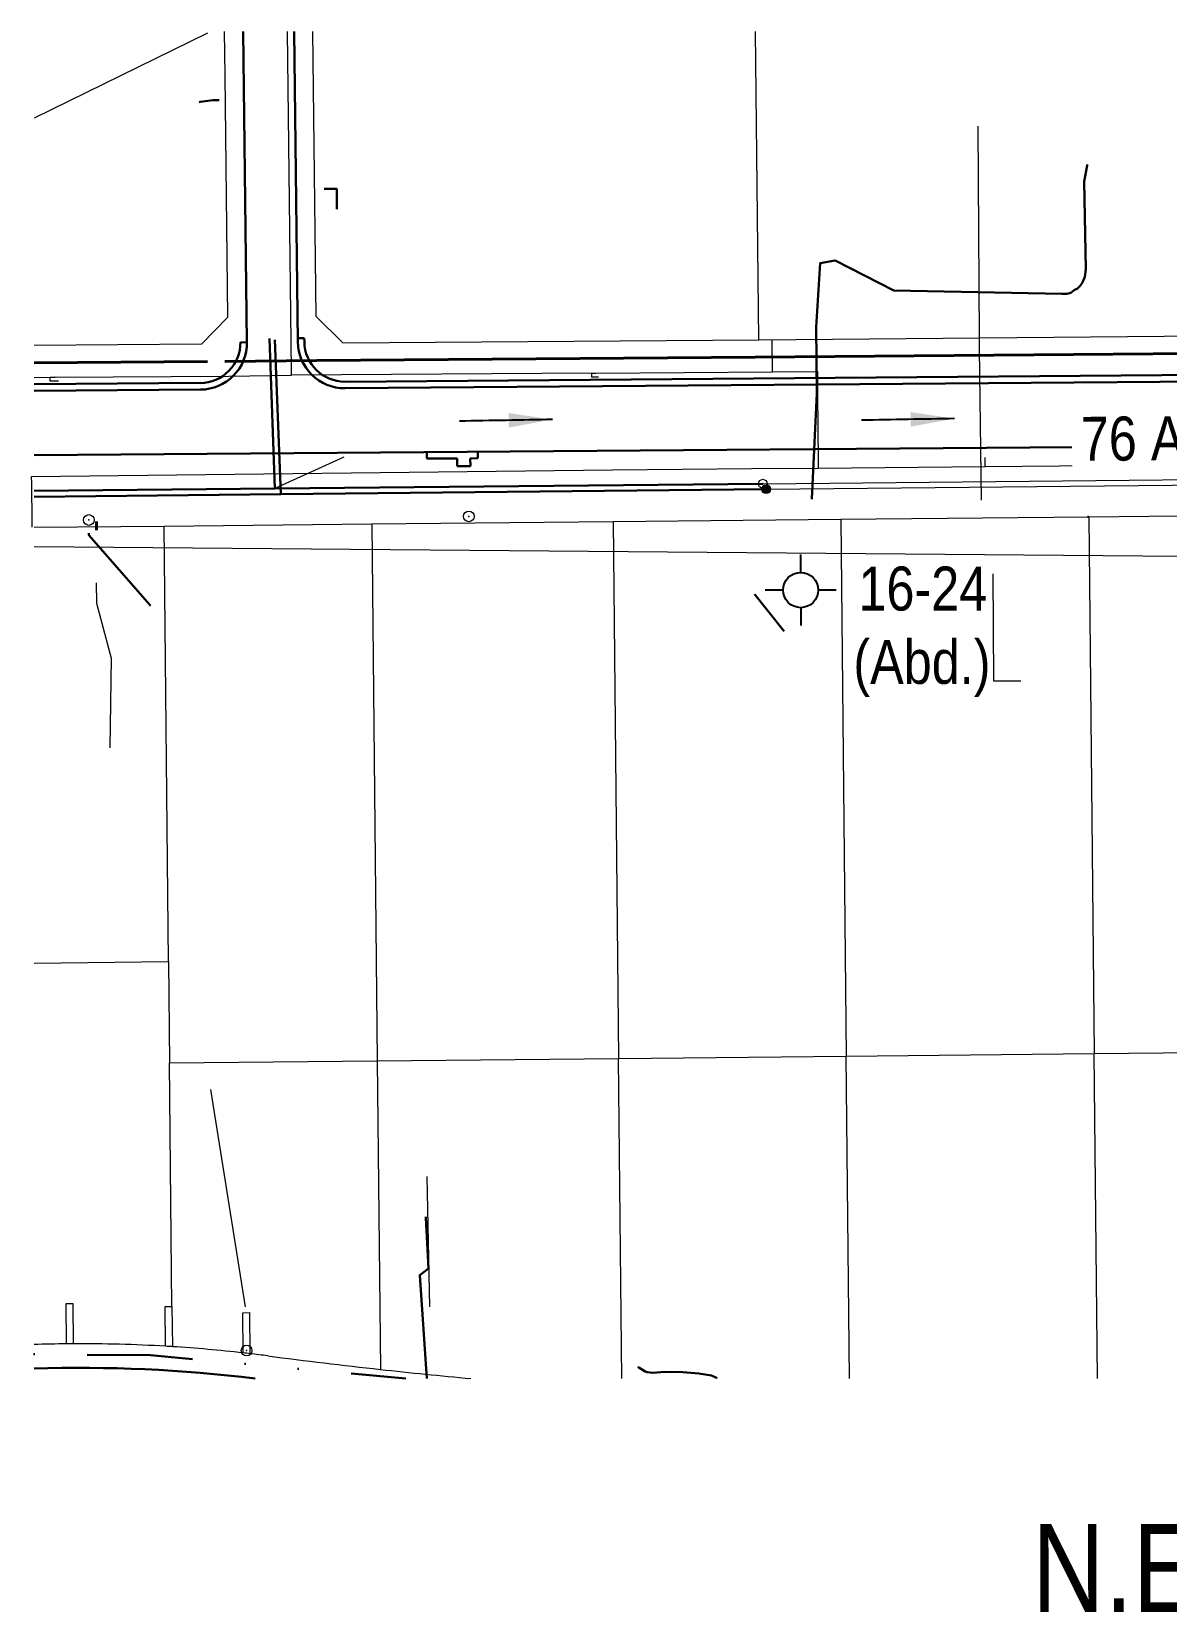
# Model space of a CAD drawing. Extents: x 39620 to 40409, y 5930668 to 5931695.
# Drawn here: x 39639.2 to 39897.2, y 5930946.6 to 5931306.2 of the extents above; entities that cross this region are included whole.
import ezdxf

# ---------------------------------------------------------------- set-up
doc = ezdxf.new("R2010")
doc.units = 0
doc.header["$LTSCALE"] = 5
doc.header["$PDSIZE"] = 0.5
doc.linetypes.add('DGN6', pattern=[11.996399, 0, -2.39928, 4.79856, -2.39928, 0, -2.39928])
doc.layers.get('Defpoints').update_dxf_attribs({"color": 9})
for name, color, linetype in [('AS-POWER', 104, 'foc-POWER'), ('AS-ROADS', 254, 'Continuous'), ('C-SYMBOL', 7, 'Continuous'), ('F-WS-S', 190, 'Continuous'), ('L-TITLEDB', 4, 'Continuous'), ('L-TITLEDB-T', 4, 'Continuous'), ('T-WATER', 160, 'Continuous')]:
    doc.layers.add(name, color=color, linetype=linetype)
for name, color, linetype, lineweight, true_color in [('AS-SANITARY', 7, 'foc-SANITARY', 9, 0x29a300), ('AS-TELUS-ATCO PIPELINES', 7, 'foc-TEL', 9, 0xff9c38), ('AS-WATER PIPE', 7, 'foc-WATER', 9, 0x8ac4ff)]:
    doc.layers.add(name, color=color, linetype=linetype, lineweight=lineweight, true_color=true_color)
for name, color, linetype, lineweight in [('EPCOR_Drainage-FacilitySymbol', 7, 'Continuous', 0), ('Level 22', 7, 'Continuous', 0), ('Level 22(Construction)', 7, 'Continuous', 0)]:
    doc.layers.add(name, color=color, linetype=linetype, lineweight=lineweight)
for name, color, linetype, plot in [('Z-DESCRIPTION', 4, 'Continuous', False), ('Z-ELEVATION', 2, 'Continuous', False), ('Z-MSPOINT', 7, 'Continuous', False), ('Z-POINTNUMBER', 6, 'Continuous', False)]:
    doc.layers.add(name, color=color, linetype=linetype, plot=plot)
doc.styles.add('175L', font='', dxfattribs={"height": 20})
doc.styles.add('80CG', font='', dxfattribs={"height": 10})
doc.styles.add('80L', font='', dxfattribs={"height": 10})
doc.styles.add('DESCRIPTION', font='', dxfattribs={"height": 2.5})
doc.styles.add('ELEVATION', font='', dxfattribs={"height": 2.5})
doc.styles.add('foc-LtypeFont', font='', dxfattribs={"height": 7.35})
doc.styles.add('POINTNUMBER', font='', dxfattribs={"height": 2.5})
doc.styles.get('175L').set_extended_font_data('Arial Narrow')
doc.styles.get('80CG').set_extended_font_data('Arial Narrow')
doc.styles.get('80L').set_extended_font_data('Arial Narrow')
doc.styles.get('DESCRIPTION').set_extended_font_data('Arial Narrow')
doc.styles.get('ELEVATION').set_extended_font_data('Arial Narrow')
doc.styles.get('foc-LtypeFont').set_extended_font_data('Arial Narrow')
doc.styles.get('POINTNUMBER').set_extended_font_data('Arial Narrow')
doc.linetypes.add('foc-POWER', pattern='A,6,-1,["P",foc-LtypeFont,S=0.2,R=0,X=-0.625,Y=-0.75],-1.24,4', length=12.24)
doc.linetypes.add('foc-SANITARY', pattern='A,10,-1,["SN",foc-LtypeFont,S=0.2,R=0,X=-0.5,Y=-0.75],-2.75', length=13.75)
doc.linetypes.add('foc-TEL', pattern='A,2,-1,["T",foc-LtypeFont,S=0.2,R=0,X=-0.425,Y=-0.75],-1.24,8', length=12.24)
doc.linetypes.add('foc-WATER', pattern='A,10,-1,["W",foc-LtypeFont,S=0.2,R=0,X=-0.425,Y=-0.75],-2', length=13)
doc.dimstyles.new('Compass 5 000', dxfattribs={"dimscale": 5, "dimtxt": 9, "dimasz": 2, "dimexe": 0.2, "dimexo": 0.0625, "dimgap": 0.5, "dimtad": 0, "dimtih": 1, "dimtoh": 1, "dimzin": 0, "dimdsep": 46, "dimtxsty": '80CG', "dimcen": 0.1, "dimse1": 1, "dimse2": 1, "dimclrd": 256, "dimclrt": 256, "dimaunit": 1, "dimadec": 4, "dimazin": 0, "dimtfac": 0.06, "dimtofl": 0, "dimtmove": 0, "dimatfit": 1, "dimfxl": 0.2, "dimtolj": 1, "dimtzin": 0, "dimlwd": -1, "dimarcsym": 0})

# ---------------------------------------------------------------- blocks, each defined once
blk = doc.blocks.new('SOCMH.6')
at = {"layer": 'EPCOR_Drainage-FacilitySymbol', "color": 3, "linetype": 'Continuous', "lineweight": 0}
for p, q in [((0.99, 0.15), (-0.99, 0.15)), ((0.89, 0.46), (-0.89, 0.46)), ((0.65, 0.76), (-0.65, 0.76)), ((0.99, -0.15), (-0.99, -0.15)), ((0.89, -0.46), (-0.89, -0.46)), ((0.65, -0.76), (-0.65, -0.76))]:
    blk.add_line(p, q, dxfattribs=at)
blk.add_circle((0, 0), 1, dxfattribs=at)
blk = doc.blocks.new('SMH.6')
at = {"layer": 'EPCOR_Drainage-FacilitySymbol', "color": 3, "linetype": 'Continuous', "lineweight": 0}
blk.add_circle((0, 0), 1, dxfattribs=at)
blk.add_point((0, 0), dxfattribs=at)
blk = doc.blocks.new('POLE26')
at = {"layer": 'Level 22', "color": 1, "linetype": 'Continuous', "lineweight": 0}
blk.add_circle((0, 0), 1.22, dxfattribs=at)
at = {"layer": 'Level 22(Construction)', "color": 1, "linetype": 'Continuous', "lineweight": 0}
blk.add_point((0, 0), dxfattribs=at)
blk = doc.blocks.new('POLE62')
at = {"layer": 'Level 22', "color": 1, "linetype": 'Continuous', "lineweight": 0}
blk.add_circle((0, 0), 1.22, dxfattribs=at)
at = {"layer": 'Level 22(Construction)', "color": 1, "linetype": 'Continuous', "lineweight": 0}
blk.add_point((0, 0), dxfattribs=at)
blk = doc.blocks.new('POLE86')
at = {"layer": 'Level 22', "color": 1, "linetype": 'Continuous', "lineweight": 0}
blk.add_circle((0, 0), 1.22, dxfattribs=at)
at = {"layer": 'Level 22(Construction)', "color": 1, "linetype": 'Continuous', "lineweight": 0}
blk.add_point((0, 0), dxfattribs=at)
blk = doc.blocks.new('GABD')
for p, q in [((0, 0.808), (0, 1.616)), ((-0.808, 0), (-1.616, 0)), ((1.616, 0), (0.808, 0)), ((0, -0.808), (0, -1.616))]:
    blk.add_line(p, q)
blk.add_circle((0, 0), 0.8)

msp = doc.modelspace()

# ---------------------------------------------------------------- linework, layer by layer
at = {"layer": 'AS-POWER', "linetype": 'Continuous', "lineweight": 30, "flags": 128}
for points in [[(39681.88, 5931290.62), (39681.63, 5931290.62), (39680.47, 5931290.64), (39677.56, 5931290.25), (39677.31, 5931290.21)], [(39816.65, 5931199.96), (39816.65, 5931199.99), (39817.79, 5931223.99), (39817.64, 5931239.04), (39818.5, 5931253.57), (39821.9, 5931254.22), (39835.29, 5931247.34), (39873.49, 5931246.59), (39874.57, 5931246.6), (39875.48, 5931246.86), (39876.31, 5931247.49), (39876.96, 5931247.74), (39877.67, 5931248.42), (39878.17, 5931249.16), (39878.71, 5931250.47), (39878.94, 5931252.23), (39878.53, 5931272.14), (39879.21, 5931275.75), (39879.26, 5931276)], [(39705.71, 5931270.47), (39705.74, 5931270.47), (39708.58, 5931270.48), (39708.6, 5931266.14), (39708.6, 5931265.89)], [(39652.25, 5931192.2), (39652.25, 5931192.18), (39652.25, 5931191.71), (39666.11, 5931175.89), (39666.27, 5931175.7)], [(39803.63, 5931178.31), (39803.65, 5931178.29), (39810.19, 5931170.09), (39810.35, 5931169.89)], [(39729.07, 5931000), (39727.48, 5931023.52), (39729.46, 5931025.06), (39728.86, 5931036.55), (39728.84, 5931036.8)], [(39795.03, 5931000), (39794.95, 5931000.19), (39793.8, 5931000.73), (39790.89, 5931001.18), (39787.26, 5931001.45), (39783.16, 5931001.51), (39780.46, 5931001.28), (39779.18, 5931001.48), (39778.71, 5931001.65), (39777.29, 5931002.56), (39777.08, 5931002.7)]]:
    msp.add_lwpolyline(points, dxfattribs=at)
at = {"layer": 'AS-POWER', "linetype": 'DGN6', "lineweight": 30, "flags": 128}
msp.add_lwpolyline([(39639.78, 5931005.53), (39666.23, 5931005.32), (39724.31, 5931000)], dxfattribs=at)
at = {"layer": 'AS-ROADS', "linetype": 'Continuous', "lineweight": 30}
for p, q in [((39687.34, 5931306.22), (39688.18, 5931235.63)), ((39699.73, 5931235.68), (39698.9, 5931306.22)), ((39710.49, 5931225.14), (39931.98, 5931226.89)), ((39639.78, 5931224.54), (39677.59, 5931224.84))]:
    msp.add_line(p, q, dxfattribs=at)
at = {"layer": 'AS-ROADS', "lineweight": 30}
for p, q in [((39701.22, 5931236.54), (39699.72, 5931236.53)), ((39701.22, 5931236.54), (39701.23, 5931235.7)), ((39688.18, 5931235.59), (39686.68, 5931235.58)), ((39677.58, 5931226.34), (39639.78, 5931226.04)), ((39710.47, 5931226.64), (40000, 5931228.93)), ((40000, 5931212.75), (39639.78, 5931209.94)), ((39729.11, 5931209.14), (39729.1, 5931210.64)), ((39735.98, 5931209.19), (39729.11, 5931209.14)), ((39735.98, 5931209.19), (39735.99, 5931207.44)), ((39738.97, 5931207.46), (39735.99, 5931207.44)), ((39740.65, 5931209.23), (39738.95, 5931209.21)), ((39738.97, 5931207.46), (39738.95, 5931209.21)), ((39740.65, 5931209.23), (39740.64, 5931210.73))]:
    msp.add_line(p, q, dxfattribs=at)
for centre, start, end in [((39677.51, 5931235.5), 270.4445, 0.6853), ((39710.4, 5931235.81), 180.6776, 270.4539)]:
    msp.add_arc(centre, 9.17, start, end, dxfattribs=at)
at = {"layer": 'AS-ROADS', "linetype": 'Continuous', "lineweight": 30}
for centre, start, end in [((39677.51, 5931235.5), 270.4445, 0.6853), ((39710.4, 5931235.81), 180.6776, 270.4539)]:
    msp.add_arc(centre, 10.67, start, end, dxfattribs=at)
at = {"layer": 'AS-SANITARY', "lineweight": 30}
for p, q in [((39693.32, 5931236.44), (39694.54, 5931202.34)), ((39694.55, 5931236.14), (39695.9, 5931201.06)), ((39639.78, 5931201.8), (39694.54, 5931202.34)), ((39639.78, 5931200.49), (39695.9, 5931201.06)), ((39805.46, 5931203.44), (39694.54, 5931202.34)), ((39806.23, 5931202.19), (39695.9, 5931201.06))]:
    msp.add_line(p, q, dxfattribs=at)
at = {"layer": 'AS-SANITARY', "lineweight": 0}
msp.add_line((39710.22, 5931209.48), (39694.54, 5931202.34), dxfattribs=at)
at = {"layer": 'AS-SANITARY', "flags": 128}
for points in [[(39805.46, 5931203.44), (39926.6, 5931204.64), (39991.8, 5931204.95), (40000.19, 5931205.38), (40011.96, 5931205.64), (40020.71, 5931205.52), (40030.51, 5931205.7), (40034.13, 5931205.86), (40044.45, 5931205.86), (40137.62, 5931206.76)], [(39806.23, 5931202.19), (39906.19, 5931203.21), (39991.84, 5931203.59), (39994.52, 5931203.69), (40000.27, 5931204.02), (40006.18, 5931204.32), (40012.22, 5931204.35), (40018.11, 5931204.45), (40019.48, 5931204.4), (40023.77, 5931204.49), (40033.23, 5931204.65), (40045.04, 5931204.37), (40119.5, 5931205.35)]]:
    msp.add_lwpolyline(points, dxfattribs=at)
at = {"layer": 'AS-TELUS-ATCO PIPELINES', "lineweight": 13, "flags": 128}
for points in [[(39679.22, 5931305.89), (39639.78, 5931286.55)], [(39854.71, 5931236.62), (39854.43, 5931284.72)], [(39855.16, 5931199.69), (39854.74, 5931234.08), (39854.71, 5931236.62)], [(39857.78, 5931182.97), (39857.92, 5931158.64), (39864.11, 5931158.63)], [(39653.87, 5931180.92), (39653.99, 5931176.26), (39657.31, 5931163.8), (39657.03, 5931143.4)], [(39687.82, 5931016.32), (39679.95, 5931065.71)], [(39729.75, 5931016.31), (39729.17, 5931045.97)]]:
    msp.add_lwpolyline(points, dxfattribs=at)
at = {"layer": 'AS-TELUS-ATCO PIPELINES', "lineweight": 40, "flags": 128}
for points in [[(39683.13, 5931231.23), (39704.03, 5931231.45), (39803.7, 5931232.19), (39903.22, 5931233.03), (39952.16, 5931233.41), (39952.15, 5931232.91), (39965.63, 5931232.02), (39973.57, 5931232.08), (39974.12, 5931232.09), (39989.92, 5931232.21)], [(39639.78, 5931230.9), (39679.19, 5931231.2)], [(39653.93, 5931194.87), (39653.93, 5931192.88)]]:
    msp.add_lwpolyline(points, dxfattribs=at)
at = {"layer": 'AS-WATER PIPE', "lineweight": 13, "flags": 128}
for points in [[(39639.78, 5931227.61), (39643.45, 5931227.63), (39644.67, 5931227.64), (39684.02, 5931227.93), (39698.3, 5931228.09), (39698.29, 5931229.07), (39697.38, 5931306.22)], [(39766.58, 5931228.6), (39767.49, 5931228.61), (39807.68, 5931228.91), (39807.63, 5931235.02), (39807.62, 5931235.22), (39807.62, 5931235.72), (39807.62, 5931236.22)], [(39807.68, 5931228.91), (39817.91, 5931228.99), (39817.91, 5931227.99), (39817.91, 5931223.99), (39818.09, 5931208.43), (39818.08, 5931207)], [(39645.29, 5931226.73), (39644.07, 5931226.72), (39643.46, 5931226.72), (39643.45, 5931227.63)], [(39768.11, 5931227.7), (39767.2, 5931227.69), (39766.58, 5931227.68), (39766.58, 5931228.6), (39698.3, 5931228.09)], [(39856.02, 5931207.34), (39931.98, 5931208.05), (39946.52, 5931208.19), (39995.26, 5931208.68), (39995.25, 5931209.9), (39995.24, 5931211.12), (39997.37, 5931211.14), (39997.39, 5931209.41)], [(39639.33, 5931193.53), (39639.32, 5931194.53), (39639.23, 5931203.6), (39639.22, 5931205.11), (39771.3, 5931206.58), (39802.98, 5931206.87), (39818.08, 5931207), (39856.02, 5931207.34), (39856.01, 5931208.2), (39856, 5931209.42)]]:
    msp.add_lwpolyline(points, dxfattribs=at)
at = {"layer": 'L-TITLEDB', "lineweight": 0, "flags": 128}
for points in [[(39683.19, 5931296.22), (39683.07, 5931306.22)], [(39703.94, 5931241.45), (39703.16, 5931306.22)], [(39804.57, 5931236.19), (39803.83, 5931306.22)], [(39683.84, 5931241.32), (39683.19, 5931296.22)], [(39677.82, 5931235.18), (39683.84, 5931241.32)], [(39703.94, 5931241.45), (39710.01, 5931235.5)], [(39710.01, 5931235.5), (39804.57, 5931236.19)], [(39804.57, 5931236.19), (39905.15, 5931237.04)], [(39677.82, 5931235.18), (39639.78, 5931234.89)], [(39639.78, 5931193.53), (39669.33, 5931193.83)], [(39669.33, 5931193.83), (39716.56, 5931194.3)], [(39670.33, 5931094.8), (39669.33, 5931193.83)], [(39716.56, 5931194.3), (39771.42, 5931194.85)], [(39716.56, 5931194.3), (39717.79, 5931072.25)], [(39771.42, 5931194.85), (39823.22, 5931195.37)], [(39771.42, 5931194.85), (39772.64, 5931072.8)], [(39823.22, 5931195.37), (39879.59, 5931195.94)], [(39823.22, 5931195.37), (39824.45, 5931073.32)], [(39879.59, 5931195.94), (39934.44, 5931196.49)], [(39879.59, 5931195.94), (39880.83, 5931073.89)], [(40152.92, 5931184.78), (39639.78, 5931189.09)], [(39639.78, 5931094.46), (39670.33, 5931094.8)], [(39670.33, 5931094.8), (39670.56, 5931071.77)], [(39880.83, 5931073.89), (39935.68, 5931074.44)], [(39670.56, 5931071.77), (39717.79, 5931072.25)], [(39671.12, 5931016.41), (39670.56, 5931071.77)], [(39717.79, 5931072.25), (39772.64, 5931072.8)], [(39717.79, 5931072.25), (39718.51, 5931002.1)], [(39772.64, 5931072.8), (39824.45, 5931073.32)], [(39773.38, 5931000), (39772.64, 5931072.8)], [(39824.45, 5931073.32), (39880.83, 5931073.89)], [(39825.19, 5931000), (39824.45, 5931073.32)], [(39881.57, 5931000), (39880.83, 5931073.89)], [(39647.07, 5931017.05), (39648.6, 5931017.07)], [(39647.17, 5931007.91), (39647.07, 5931017.05)], [(39648.6, 5931017.07), (39648.69, 5931007.92)], [(39669.6, 5931016.39), (39671.12, 5931016.41)], [(39669.69, 5931007.36), (39669.6, 5931016.39)], [(39671.12, 5931016.41), (39671.21, 5931007.27)], [(39687.22, 5931014.99), (39688.75, 5931015.01)], [(39687.32, 5931005.85), (39687.22, 5931014.99)], [(39688.75, 5931015.01), (39688.84, 5931005.67)]]:
    msp.add_lwpolyline(points, dxfattribs=at)
at = {"layer": 'L-TITLEDB', "lineweight": 0}
for centre, radius, start, end in [((39650.4, 5930678.8), 329.12, 90.5625, 91.8482), ((39650.45, 5930678.81), 329.12, 90.3063, 90.5717), ((39650.39, 5930678.8), 329.12, 86.6389, 90.2963), ((39650.42, 5930678.8), 329.12, 86.3779, 86.6437), ((39650.39, 5930678.8), 329.12, 83.5586, 86.373), ((39650.31, 5930678.81), 329.12, 83.2764, 83.5439), ((39650.38, 5930678.81), 329.12, 82.5703, 83.2898), ((39857.53, 5932267.82), 1273.34, 262.57346, 263.73193), ((39857.57, 5932267.82), 1273.34, 263.72996, 264.66218)]:
    msp.add_arc(centre, radius, start, end, dxfattribs=at)
at = {"layer": 'L-TITLEDB', "linetype": 'Continuous', "lineweight": 30}
msp.add_arc((39650.39, 5930678.81), 323.64, 82.9575, 91.8787, dxfattribs=at)
at = {"layer": 'Z-MSPOINT'}
msp.add_point((39879.47, 5931195.91, 680.55), dxfattribs=at)

# ---------------------------------------------------------------- block references
at = {"color": 1, "linetype": 'Continuous', "lineweight": 0}
for name, p in [('POLE62', (39738.63, 5931196.02)), ('POLE26', (39652.22, 5931195.2)), ('POLE86', (39688.1, 5931006.37))]:
    msp.add_blockref(name, p, dxfattribs=at)
at = {"layer": 'Defpoints', "linetype": 'Continuous', "lineweight": 0}
for name, p in [('SMH.6', (39805.46, 5931203.44)), ('SOCMH.6', (39806.23, 5931202.19))]:
    msp.add_blockref(name, p, dxfattribs=at)
at = {"layer": 'F-WS-S', "xscale": 4.999081765, "yscale": 4.999081765, "zscale": 4.999081765}
msp.add_blockref('GABD', (39814.09, 5931179.26), dxfattribs=at)

# ---------------------------------------------------------------- texts
at = {"layer": 'C-SYMBOL', "color": 3, "insert": (40016.92, 5930966.92), "char_height": 20, "width": 302.0347, "attachment_point": 2, "style": '175L'}
msp.add_mtext('N.E.1/4 Sec. 24-52-24-W.4M.', dxfattribs=at)
at = {"layer": 'F-WS-S', "insert": (39838.21, 5931184.61), "char_height": 9.9982, "attachment_point": 1, "style": '80L'}
msp.add_mtext_dynamic_manual_height_columns('\\pi-10.99536;16-24\\P\\pi-12.14795;(Abd.)', width=5.5076, gutter_width=50, heights=[0], dxfattribs=at)
at = {"layer": 'Z-DESCRIPTION', "style": 'DESCRIPTION'}
msp.add_text('FDI_', height=0.05, rotation=24, dxfattribs=at).set_placement((39879.47, 5931195.91))
at = {"layer": 'Z-ELEVATION', "style": 'ELEVATION'}
msp.add_text('680.548', height=0.05, rotation=45, dxfattribs=at).set_placement((39879.47, 5931195.91))
at = {"layer": 'Z-POINTNUMBER', "style": 'POINTNUMBER'}
msp.add_text('43', height=0.05, dxfattribs=at).set_placement((39879.47, 5931195.91))

# ---------------------------------------------------------------- leaders
at = {"layer": 'T-WATER', "path_type": 1}
for points in [[(39757.67, 5931218.03), (39736.54, 5931217.67)], [(39849.07, 5931218.24), (39827.94, 5931217.88)]]:
    msp.add_leader(points, dimstyle='Compass 5 000', override={"dimgap": 0.5, "dimtad": 0}, dxfattribs=at)

# ---------------------------------------------------------------- next in the draw order: texts
at = {"layer": 'L-TITLEDB-T', "insert": (39877.73, 5931218.63), "char_height": 10, "attachment_point": 1, "rotation": 0.4464, "style": '80L', "bg_fill": 3, "box_fill_scale": 1.2, "bg_fill_color": 256, "bg_fill_transparency": 0}
msp.add_mtext_dynamic_manual_height_columns('76 Ave.', width=37.9718, gutter_width=50, heights=[0], dxfattribs=at)

doc.saveas('drawing.dxf')
